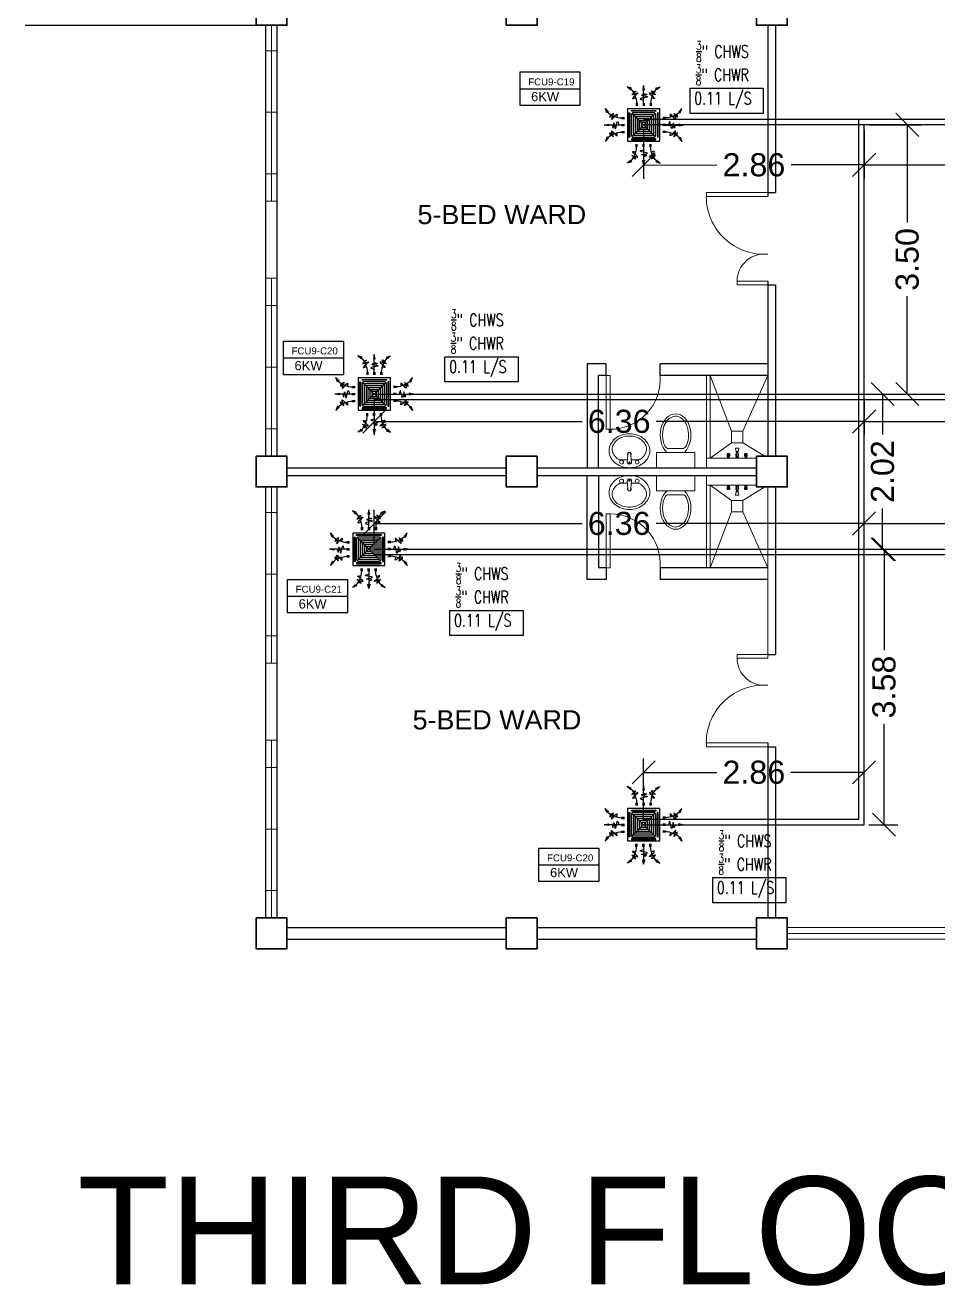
# Model space of a CAD drawing. Header units: millimetres. Extents: x 5 to 598, y 3 to 339.
# Drawn here: x 133.57 to 145.43, y 96.73 to 113.11 of the extents above; entities that cross this region are included whole.
import ezdxf

# ---------------------------------------------------------------- set-up
doc = ezdxf.new("R2010")
doc.units = ezdxf.units.MM
doc.header["$MEASUREMENT"] = 0
for name, color, linetype in [('AIR', 7, 'Continuous'), ('fcu line', 7, 'Continuous'), ('fcu return', 7, 'Continuous'), ('label', 7, 'Continuous'), ('Legends', 7, 'Continuous'), ('pipe label', 7, 'Continuous')]:
    doc.layers.add(name, color=color, linetype=linetype)
doc.styles.add('Arch-Dim', font='simplex.shx', dxfattribs={"width": 0.75})
doc.styles.get("Standard").update_dxf_attribs({"font": 'arial.ttf'})
doc.styles.add('SWISSLT175', font='swissl.ttf', dxfattribs={"height": 0.175})
doc.dimstyles.new('Copy of dimension', dxfattribs={"dimtxt": 0.3, "dimasz": 0.3, "dimexe": 0.18, "dimexo": 0.0625, "dimgap": 0.09, "dimtad": 0, "dimzin": 0, "dimdsep": 46, "dimtxsty": 'Standard', "dimblk": 'OBLIQUE', "dimcen": 0.09, "dimclrd": 256, "dimclre": 256, "dimclrt": 256, "dimadec": 0, "dimazin": 0, "dimtfac": 1, "dimtofl": 0, "dimtmove": 0, "dimatfit": 3, "dimldrblk": 'OBLIQUE', "dimfxl": 1, "dimtolj": 1, "dimtzin": 0, "dimarcsym": 0})

# ---------------------------------------------------------------- blocks, each defined once
blk = doc.blocks.new('FCU-13000P (CASSETTE SPLIT)')
at = {"layer": 'AIR', "ltscale": 3}
for p, q in [((0, 0.523), (0, 1)), ((-0.193, 0.558), (-0.193, 0.487)), ((-0.162, 0.558), (-0.162, 0.487)), ((-0.016, 0.558), (-0.016, 0.487)), ((0.016, 0.558), (0.016, 0.487)), ((0.162, 0.558), (0.162, 0.487)), ((0.193, 0.558), (0.193, 0.487)), ((-0.523, 0), (-1, 0)), ((-0.558, 0.193), (-0.487, 0.193)), ((-0.558, 0.162), (-0.487, 0.162)), ((-0.558, 0.016), (-0.487, 0.016)), ((0.558, 0.193), (0.487, 0.193)), ((0.558, 0.162), (0.487, 0.162)), ((0.558, 0.016), (0.487, 0.016)), ((0.523, 0), (1, 0)), ((-0.558, -0.016), (-0.487, -0.016)), ((-0.558, -0.162), (-0.487, -0.162)), ((-0.558, -0.193), (-0.487, -0.193)), ((0.558, -0.016), (0.487, -0.016)), ((0.558, -0.162), (0.487, -0.162)), ((0.558, -0.193), (0.487, -0.193)), ((-0.193, -0.558), (-0.193, -0.487)), ((-0.162, -0.558), (-0.162, -0.487)), ((-0.016, -0.558), (-0.016, -0.487)), ((0, -0.523), (0, -1)), ((0.016, -0.558), (0.016, -0.487)), ((0.162, -0.558), (0.162, -0.487)), ((0.193, -0.558), (0.193, -0.487))]:
    blk.add_line(p, q, dxfattribs=at)
at = {"layer": 'AIR'}
for p, q in [((0.295, -0.295), (-0.295, 0.295)), ((0.295, 0.295), (-0.295, -0.295))]:
    blk.add_line(p, q, dxfattribs=at)
at = {"layer": 'AIR', "ltscale": 3}
for points in [[(-0.335, 0.895), (-0.311, 0.932), (-0.416, 0.973)], [(-0.022, 0.89), (0.022, 0.89), (0, 1)], [(0.335, 0.895), (0.311, 0.932), (0.416, 0.973)], [(-0.895, 0.335), (-0.932, 0.311), (-0.973, 0.416)], [(0.895, 0.335), (0.932, 0.311), (0.973, 0.416)], [(-0.89, 0.022), (-0.89, -0.022), (-1, 0)], [(0.89, 0.022), (0.89, -0.022), (1, 0)], [(-0.895, -0.335), (-0.932, -0.311), (-0.973, -0.416)], [(0.895, -0.335), (0.932, -0.311), (0.973, -0.416)], [(-0.335, -0.895), (-0.311, -0.932), (-0.416, -0.973)], [(-0.022, -0.89), (0.022, -0.89), (0, -1)], [(0.335, -0.895), (0.311, -0.932), (0.416, -0.973)]]:
    blk.add_lwpolyline(points, close=True, dxfattribs=at)
at = {"layer": 'AIR'}
for points in [[(-0.323, 0.914, -0.171809), (-0.178, 0.558), (-0.178, 0.522)], [(0.323, 0.914, 0.171809), (0.178, 0.558), (0.178, 0.522)], [(-0.914, 0.323, 0.171809), (-0.558, 0.178), (-0.522, 0.178)], [(0.914, 0.323, -0.171809), (0.558, 0.178), (0.522, 0.178)], [(-0.914, -0.323, -0.171809), (-0.558, -0.178), (-0.522, -0.178)], [(0.914, -0.323, 0.171809), (0.558, -0.178), (0.522, -0.178)], [(-0.323, -0.914, 0.171809), (-0.178, -0.558), (-0.178, -0.522)], [(0.323, -0.914, -0.171809), (0.178, -0.558), (0.178, -0.522)]]:
    blk.add_lwpolyline(points, format="xyb", dxfattribs=at)
for points in [[(-0.41, -0.41), (0.41, -0.41), (0.41, 0.41), (-0.41, 0.41)], [(-0.31, 0.372), (0.31, 0.372), (0.31, 0.348), (-0.31, 0.348)], [(-0.373, 0.31), (-0.348, 0.31), (-0.348, -0.31), (-0.373, -0.31)], [(-0.26, -0.26), (0.26, -0.26), (0.26, 0.26), (-0.26, 0.26)], [(-0.21, -0.21), (0.21, -0.21), (0.21, 0.21), (-0.21, 0.21)], [(-0.16, -0.16), (0.16, -0.16), (0.16, 0.16), (-0.16, 0.16)], [(-0.11, -0.11), (0.11, -0.11), (0.11, 0.11), (-0.11, 0.11)], [(-0.06, -0.06), (0.06, -0.06), (0.06, 0.06), (-0.06, 0.06)], [(0.372, 0.31), (0.348, 0.31), (0.348, -0.31), (0.372, -0.31)], [(-0.31, -0.373), (0.31, -0.373), (0.31, -0.348), (-0.31, -0.348)]]:
    blk.add_lwpolyline(points, close=True, dxfattribs=at)
blk.add_lwpolyline([(-0.26, -0.31), (0.26, -0.31, 0.414214), (0.31, -0.26), (0.31, 0.26, 0.414214), (0.26, 0.31), (-0.26, 0.31, 0.414214), (-0.31, 0.26), (-0.31, -0.26, 0.414214)], format="xyb", close=True, dxfattribs=at)
at = {"layer": 'AIR', "ltscale": 3}
for points in [[(-0.268, 0.84), (-0.231, 0.852), (-0.134, 0.882), (-0.422, 0.704), (0.005, 0.903), (-0.358, 0.645), (-0.239, 0.678), (-0.199, 0.69)], [(0.268, 0.84), (0.231, 0.852), (0.134, 0.882), (0.422, 0.704), (-0.005, 0.903), (0.358, 0.645), (0.239, 0.678), (0.199, 0.69)], [(-0.84, 0.268), (-0.852, 0.231), (-0.882, 0.134), (-0.704, 0.422), (-0.903, -0.005), (-0.645, 0.358), (-0.678, 0.239), (-0.69, 0.199)], [(0.84, 0.268), (0.852, 0.231), (0.882, 0.134), (0.704, 0.422), (0.903, -0.005), (0.645, 0.358), (0.678, 0.239), (0.69, 0.199)], [(-0.84, -0.268), (-0.852, -0.231), (-0.882, -0.134), (-0.704, -0.422), (-0.903, 0.005), (-0.645, -0.358), (-0.678, -0.239), (-0.69, -0.199)], [(0.84, -0.268), (0.852, -0.231), (0.882, -0.134), (0.704, -0.422), (0.903, 0.005), (0.645, -0.358), (0.678, -0.239), (0.69, -0.199)], [(-0.268, -0.84), (-0.231, -0.852), (-0.134, -0.882), (-0.422, -0.704), (0.005, -0.903), (-0.358, -0.645), (-0.239, -0.678), (-0.199, -0.69)], [(0.268, -0.84), (0.231, -0.852), (0.134, -0.882), (0.422, -0.704), (-0.005, -0.903), (0.358, -0.645), (0.239, -0.678), (0.199, -0.69)]]:
    blk.add_open_spline(points, degree=3, knots=[0.0032834, 0.0032834, 0.0032834, 0.0032834, 0.0712567, 0.1924075, 0.3347111, 0.5062145, 0.5813292, 0.5813292, 0.5813292, 0.5813292], dxfattribs=at)
for points in [[(0, 0.8), (0.077, 0.776), (-0.058, 0.755), (0.098, 0.718), (-0.087, 0.663), (0, 0.631)], [(-0.8, 0), (-0.776, -0.077), (-0.755, 0.058), (-0.718, -0.098), (-0.663, 0.087), (-0.631, 0)], [(0.8, 0), (0.776, -0.077), (0.755, 0.058), (0.718, -0.098), (0.663, 0.087), (0.631, 0)], [(0, -0.8), (0.077, -0.776), (-0.058, -0.755), (0.098, -0.718), (-0.087, -0.663), (0, -0.631)]]:
    blk.add_spline(points, degree=3, dxfattribs=at)
for points in [[(-0.416, 0.973), (-0.335, 0.895), (-0.311, 0.932)], [(0, 1), (-0.022, 0.89), (0.022, 0.89)], [(0.416, 0.973), (0.335, 0.895), (0.311, 0.932)], [(-0.973, 0.416), (-0.895, 0.335), (-0.932, 0.311)], [(0.973, 0.416), (0.895, 0.335), (0.932, 0.311)], [(-1, 0), (-0.89, 0.022), (-0.89, -0.022)], [(1, 0), (0.89, 0.022), (0.89, -0.022)], [(-0.973, -0.416), (-0.895, -0.335), (-0.932, -0.311)], [(0.973, -0.416), (0.895, -0.335), (0.932, -0.311)], [(-0.416, -0.973), (-0.335, -0.895), (-0.311, -0.932)], [(0, -1), (-0.022, -0.89), (0.022, -0.89)], [(0.416, -0.973), (0.335, -0.895), (0.311, -0.932)]]:
    blk.add_solid(points, dxfattribs=at)
blk = doc.blocks.new('_Oblique')
at = {"color": 0, "linetype": 'ByBlock', "lineweight": -2}
blk.add_line((-0.5, -0.5), (0.5, 0.5), dxfattribs=at)
blk = doc.blocks.new('*D64')
at = {"layer": 'Defpoints', "color": 0, "transparency": 16777216}
for p in [(144.475, 111.814), (153.165, 111.814), (144.475, 111.294)]:
    blk.add_point(p, dxfattribs=at)
at = {"layer": 'Legends', "lineweight": -2, "transparency": 16777216}
for p, q in [((144.475, 111.751), (144.475, 111.114)), ((153.165, 111.751), (153.165, 111.114)), ((144.475, 111.294), (148.34, 111.294)), ((153.165, 111.294), (149.3, 111.294))]:
    blk.add_line(p, q, dxfattribs=at)
at = {"layer": 'Legends', "lineweight": -2, "transparency": 16777216, "xscale": 0.3, "yscale": 0.3, "zscale": 0.3, "rotation": 180}
blk.add_blockref('_Oblique', (144.475, 111.294), dxfattribs=at)
at = {"layer": 'Legends', "lineweight": -2, "transparency": 16777216, "xscale": 0.3, "yscale": 0.3, "zscale": 0.3}
blk.add_blockref('_Oblique', (153.165, 111.294), dxfattribs=at)
at = {"layer": 'Legends', "transparency": 16777216, "insert": (148.82, 111.294), "char_height": 0.3, "attachment_point": 5}
blk.add_mtext('\\A1;8.69', dxfattribs=at)
blk = doc.blocks.new('*D65')
at = {"layer": 'Defpoints', "color": 0, "transparency": 16777216}
for p in [(141.61, 111.812), (144.475, 111.814), (141.61, 111.292)]:
    blk.add_point(p, dxfattribs=at)
at = {"layer": 'Legends', "lineweight": -2, "transparency": 16777216}
for p, q in [((141.61, 111.749), (141.61, 111.112)), ((144.475, 111.751), (144.475, 111.114)), ((141.61, 111.292), (142.561, 111.293)), ((144.475, 111.294), (143.525, 111.293))]:
    blk.add_line(p, q, dxfattribs=at)
at = {"layer": 'Legends', "lineweight": -2, "transparency": 16777216, "xscale": 0.3, "yscale": 0.3, "zscale": 0.3}
for p, rotation in [((141.61, 111.292), 180.0305715812888), ((144.475, 111.294), 0.03057158128881632)]:
    blk.add_blockref('_Oblique', p, dxfattribs=dict(at, rotation=rotation))
at = {"layer": 'Legends', "transparency": 16777216, "insert": (143.043, 111.293), "char_height": 0.3, "attachment_point": 5, "rotation": 0.0306}
blk.add_mtext('\\A1;2.86', dxfattribs=at)
blk = doc.blocks.new('*D66')
at = {"layer": 'Defpoints', "color": 0, "transparency": 16777216}
for p in [(144.475, 111.814), (144.475, 108.317), (145.035, 108.317)]:
    blk.add_point(p, dxfattribs=at)
at = {"layer": 'Legends', "lineweight": -2, "transparency": 16777216}
for p, q in [((144.537, 111.814), (145.216, 111.814)), ((145.036, 111.814), (145.035, 110.544)), ((145.035, 108.317), (145.035, 109.586)), ((144.537, 108.317), (145.215, 108.317))]:
    blk.add_line(p, q, dxfattribs=at)
at = {"layer": 'Legends', "lineweight": -2, "transparency": 16777216, "xscale": 0.3, "yscale": 0.3, "zscale": 0.3}
for p, rotation in [((145.036, 111.814), 89.99800593419177), ((145.035, 108.317), 269.9980059341918)]:
    blk.add_blockref('_Oblique', p, dxfattribs=dict(at, rotation=rotation))
at = {"layer": 'Legends', "transparency": 16777216, "insert": (145.035, 110.065), "char_height": 0.3, "attachment_point": 5, "rotation": 89.998}
blk.add_mtext('\\A1;3.50', dxfattribs=at)
blk = doc.blocks.new('*D67')
at = {"layer": 'Defpoints', "color": 0, "transparency": 16777216}
for p in [(144.475, 108.317), (152.294, 108.317), (144.475, 107.96)]:
    blk.add_point(p, dxfattribs=at)
at = {"layer": 'Legends', "lineweight": -2, "transparency": 16777216}
for p, q in [((144.475, 108.255), (144.475, 107.78)), ((152.294, 108.255), (152.294, 107.78)), ((144.475, 107.96), (147.908, 107.96)), ((152.294, 107.96), (148.861, 107.96))]:
    blk.add_line(p, q, dxfattribs=at)
at = {"layer": 'Legends', "lineweight": -2, "transparency": 16777216, "xscale": 0.3, "yscale": 0.3, "zscale": 0.3, "rotation": 180}
blk.add_blockref('_Oblique', (144.475, 107.96), dxfattribs=at)
at = {"layer": 'Legends', "lineweight": -2, "transparency": 16777216, "xscale": 0.3, "yscale": 0.3, "zscale": 0.3}
blk.add_blockref('_Oblique', (152.294, 107.96), dxfattribs=at)
at = {"layer": 'Legends', "transparency": 16777216, "insert": (148.384, 107.96), "char_height": 0.3, "attachment_point": 5}
blk.add_mtext('\\A1;7.82', dxfattribs=at)
blk = doc.blocks.new('*D68')
at = {"layer": 'Defpoints', "color": 0, "transparency": 16777216}
for p in [(138.11, 108.317), (144.475, 108.317), (138.11, 107.96)]:
    blk.add_point(p, dxfattribs=at)
at = {"layer": 'Legends', "lineweight": -2, "transparency": 16777216}
for p, q in [((138.11, 108.255), (138.11, 107.78)), ((144.475, 108.255), (144.475, 107.78)), ((138.11, 107.96), (140.812, 107.96)), ((144.475, 107.96), (141.773, 107.96))]:
    blk.add_line(p, q, dxfattribs=at)
at = {"layer": 'Legends', "lineweight": -2, "transparency": 16777216, "xscale": 0.3, "yscale": 0.3, "zscale": 0.3, "rotation": 180}
blk.add_blockref('_Oblique', (138.11, 107.96), dxfattribs=at)
at = {"layer": 'Legends', "lineweight": -2, "transparency": 16777216, "xscale": 0.3, "yscale": 0.3, "zscale": 0.3}
blk.add_blockref('_Oblique', (144.475, 107.96), dxfattribs=at)
at = {"layer": 'Legends', "transparency": 16777216, "insert": (141.292, 107.96), "char_height": 0.3, "attachment_point": 5}
blk.add_mtext('\\A1;6.36', dxfattribs=at)
blk = doc.blocks.new('*D69')
at = {"layer": 'Defpoints', "color": 0, "transparency": 16777216}
for p in [(144.475, 108.317), (144.474, 106.3), (144.715, 106.3)]:
    blk.add_point(p, dxfattribs=at)
at = {"layer": 'Legends', "lineweight": -2, "transparency": 16777216}
for p, q in [((144.537, 108.317), (144.895, 108.317)), ((144.715, 108.317), (144.715, 107.789)), ((144.715, 106.3), (144.715, 106.828)), ((144.537, 106.3), (144.895, 106.3))]:
    blk.add_line(p, q, dxfattribs=at)
at = {"layer": 'Legends', "lineweight": -2, "transparency": 16777216, "xscale": 0.3, "yscale": 0.3, "zscale": 0.3}
for p, rotation in [((144.715, 108.317), 89.99800593419192), ((144.715, 106.3), 269.998005934192)]:
    blk.add_blockref('_Oblique', p, dxfattribs=dict(at, rotation=rotation))
at = {"layer": 'Legends', "transparency": 16777216, "insert": (144.715, 107.309), "char_height": 0.3, "attachment_point": 5, "rotation": 89.998}
blk.add_mtext('\\A1;2.02', dxfattribs=at)
blk = doc.blocks.new('*D70')
at = {"layer": 'Defpoints', "color": 0, "transparency": 16777216}
for p in [(152.315, 106.634), (144.474, 106.3), (152.315, 106.3)]:
    blk.add_point(p, dxfattribs=at)
at = {"layer": 'Legends', "lineweight": -2, "transparency": 16777216}
for p, q in [((144.474, 106.362), (144.474, 106.814)), ((152.315, 106.362), (152.315, 106.814)), ((144.474, 106.634), (147.917, 106.634)), ((152.315, 106.634), (148.872, 106.634))]:
    blk.add_line(p, q, dxfattribs=at)
at = {"layer": 'Legends', "lineweight": -2, "transparency": 16777216, "xscale": 0.3, "yscale": 0.3, "zscale": 0.3, "rotation": 180}
blk.add_blockref('_Oblique', (144.474, 106.634), dxfattribs=at)
at = {"layer": 'Legends', "lineweight": -2, "transparency": 16777216, "xscale": 0.3, "yscale": 0.3, "zscale": 0.3}
blk.add_blockref('_Oblique', (152.315, 106.634), dxfattribs=at)
at = {"layer": 'Legends', "transparency": 16777216, "insert": (148.395, 106.634), "char_height": 0.3, "attachment_point": 5}
blk.add_mtext('\\A1;7.84', dxfattribs=at)
blk = doc.blocks.new('*D71')
at = {"layer": 'Defpoints', "color": 0, "transparency": 16777216}
for p in [(138.11, 106.634), (138.11, 106.3), (144.474, 106.3)]:
    blk.add_point(p, dxfattribs=at)
at = {"layer": 'Legends', "lineweight": -2, "transparency": 16777216}
for p, q in [((138.11, 106.362), (138.11, 106.814)), ((144.474, 106.362), (144.474, 106.814)), ((138.11, 106.634), (140.812, 106.634)), ((144.474, 106.634), (141.773, 106.634))]:
    blk.add_line(p, q, dxfattribs=at)
at = {"layer": 'Legends', "lineweight": -2, "transparency": 16777216, "xscale": 0.3, "yscale": 0.3, "zscale": 0.3, "rotation": 180}
blk.add_blockref('_Oblique', (138.11, 106.634), dxfattribs=at)
at = {"layer": 'Legends', "lineweight": -2, "transparency": 16777216, "xscale": 0.3, "yscale": 0.3, "zscale": 0.3}
blk.add_blockref('_Oblique', (144.474, 106.634), dxfattribs=at)
at = {"layer": 'Legends', "transparency": 16777216, "insert": (141.292, 106.634), "char_height": 0.3, "attachment_point": 5}
blk.add_mtext('\\A1;6.36', dxfattribs=at)
blk = doc.blocks.new('*D72')
at = {"layer": 'Defpoints', "color": 0, "transparency": 16777216}
for p in [(144.474, 106.3), (144.474, 102.721), (144.734, 102.721)]:
    blk.add_point(p, dxfattribs=at)
at = {"layer": 'Legends', "lineweight": -2, "transparency": 16777216}
for p, q in [((144.537, 106.3), (144.914, 106.3)), ((144.734, 106.3), (144.734, 104.99)), ((144.734, 102.721), (144.734, 104.031)), ((144.537, 102.721), (144.914, 102.721))]:
    blk.add_line(p, q, dxfattribs=at)
at = {"layer": 'Legends', "lineweight": -2, "transparency": 16777216, "xscale": 0.3, "yscale": 0.3, "zscale": 0.3}
for p, rotation in [((144.734, 106.3), 89.99800593442478), ((144.734, 102.721), 269.9980059344247)]:
    blk.add_blockref('_Oblique', p, dxfattribs=dict(at, rotation=rotation))
at = {"layer": 'Legends', "transparency": 16777216, "insert": (144.734, 104.51), "char_height": 0.3, "attachment_point": 5, "rotation": 89.998}
blk.add_mtext('\\A1;3.58', dxfattribs=at)
blk = doc.blocks.new('*D73')
at = {"layer": 'Defpoints', "color": 0, "transparency": 16777216}
for p in [(141.61, 103.401), (141.61, 102.721), (144.474, 102.721)]:
    blk.add_point(p, dxfattribs=at)
at = {"layer": 'Legends', "lineweight": -2, "transparency": 16777216}
for p, q in [((141.61, 102.784), (141.61, 103.581)), ((144.474, 102.784), (144.474, 103.581)), ((141.61, 103.401), (142.56, 103.401)), ((144.474, 103.401), (143.524, 103.401))]:
    blk.add_line(p, q, dxfattribs=at)
at = {"layer": 'Legends', "lineweight": -2, "transparency": 16777216, "xscale": 0.3, "yscale": 0.3, "zscale": 0.3}
for p, rotation in [((141.61, 103.401), 179.99800593393), ((144.474, 103.401), 359.99800593393)]:
    blk.add_blockref('_Oblique', p, dxfattribs=dict(at, rotation=rotation))
at = {"layer": 'Legends', "transparency": 16777216, "insert": (143.042, 103.401), "char_height": 0.3, "attachment_point": 5, "rotation": 359.998}
blk.add_mtext('\\A1;2.86', dxfattribs=at)

msp = doc.modelspace()

# ---------------------------------------------------------------- linework, layer by layer
at = {"color": 8, "lineweight": 25}
msp.add_line((133.575, 113.109), (136.575, 113.109), dxfattribs=at)
at = {"color": 8, "linetype": 'ByBlock', "lineweight": 25}
for p, q in [((136.7, 107.509), (136.7, 113.109)), ((136.85, 107.509), (136.85, 113.109)), ((143.225, 113.109), (143.225, 110.884)), ((143.325, 113.109), (143.325, 110.934)), ((143.225, 110.934), (143.325, 110.934)), ((143.225, 109.784), (143.225, 107.509)), ((143.225, 109.734), (143.325, 109.734)), ((143.325, 109.734), (143.325, 107.509)), ((140.875, 108.709), (140.875, 107.359)), ((141.825, 108.559), (141.825, 108.709)), ((136.975, 107.359), (139.825, 107.359)), ((140.225, 107.359), (143.075, 107.359)), ((136.975, 107.259), (139.825, 107.259)), ((140.225, 107.259), (143.075, 107.259)), ((140.875, 105.909), (140.875, 107.259)), ((136.7, 101.509), (136.7, 107.109)), ((136.85, 101.509), (136.85, 107.109)), ((143.325, 107.109), (143.325, 104.934)), ((143.225, 104.934), (143.325, 104.934)), ((143.225, 103.784), (143.225, 101.509)), ((143.225, 103.734), (143.325, 103.734)), ((143.325, 103.734), (143.325, 101.509)), ((136.975, 101.384), (139.825, 101.384)), ((140.225, 101.384), (143.075, 101.384)), ((136.975, 101.234), (139.825, 101.234)), ((140.225, 101.234), (143.075, 101.234))]:
    msp.add_line(p, q, dxfattribs=at)
at = {"color": 8, "linetype": 'ByBlock', "lineweight": 9}
for p, q in [((136.775, 113.109), (136.775, 110.821)), ((136.7, 111.977), (136.7, 112.777)), ((136.7, 112.777), (136.85, 112.777)), ((136.85, 112.777), (136.85, 111.177)), ((136.7, 111.977), (136.85, 111.977)), ((136.85, 111.177), (136.7, 111.177)), ((136.7, 110.821), (136.85, 110.821)), ((136.7, 109.821), (136.85, 109.821)), ((136.775, 109.821), (136.775, 107.509)), ((136.7, 108.665), (136.7, 109.465)), ((136.7, 109.465), (136.85, 109.465)), ((136.85, 109.465), (136.85, 107.865)), ((136.7, 108.665), (136.85, 108.665)), ((136.85, 107.865), (136.7, 107.865)), ((143.075, 107.484), (142.425, 107.484)), ((143.075, 107.134), (142.425, 107.134)), ((136.775, 107.109), (136.775, 104.821)), ((136.7, 105.977), (136.7, 106.777)), ((136.7, 106.777), (136.85, 106.777)), ((136.85, 106.777), (136.85, 105.177)), ((136.7, 105.977), (136.85, 105.977)), ((136.85, 105.177), (136.7, 105.177)), ((136.7, 104.821), (136.85, 104.821)), ((136.7, 103.821), (136.85, 103.821)), ((136.775, 103.821), (136.775, 101.509)), ((136.7, 102.665), (136.7, 103.465)), ((136.7, 103.465), (136.85, 103.465)), ((136.85, 103.465), (136.85, 101.865)), ((136.7, 102.665), (136.85, 102.665)), ((136.85, 101.865), (136.7, 101.865)), ((146.175, 101.384), (143.475, 101.384)), ((143.475, 101.309), (146.175, 101.309)), ((143.475, 101.234), (146.175, 101.234))]:
    msp.add_line(p, q, dxfattribs=at)
at = {"color": 8, "linetype": 'ByBlock', "lineweight": 25, "ltscale": 0.3}
for p, q in [((141.125, 108.709), (140.875, 108.709)), ((141.125, 108.559), (141.125, 108.709)), ((143.225, 108.709), (141.825, 108.709)), ((141.125, 108.559), (141.025, 108.559)), ((141.025, 107.359), (141.025, 108.559)), ((143.225, 108.559), (141.825, 108.559)), ((141.025, 107.259), (141.025, 106.059)), ((141.125, 106.059), (141.025, 106.059)), ((141.125, 106.059), (141.125, 105.909)), ((143.225, 106.059), (141.825, 106.059)), ((141.825, 106.059), (141.825, 105.909)), ((141.125, 105.909), (140.875, 105.909)), ((143.225, 105.909), (141.825, 105.909))]:
    msp.add_line(p, q, dxfattribs=at)
at = {"color": 8, "linetype": 'ByBlock', "lineweight": 9, "ltscale": 0.3}
for p, q in [((142.75, 107.834), (142.475, 108.559)), ((142.9, 107.834), (143.225, 108.559)), ((142.75, 107.684), (142.475, 107.484)), ((142.9, 107.684), (143.184, 107.509)), ((142.75, 106.934), (142.475, 107.134)), ((142.9, 106.934), (143.184, 107.109)), ((142.75, 106.784), (142.475, 106.059)), ((142.9, 106.784), (143.225, 106.059))]:
    msp.add_line(p, q, dxfattribs=at)
at = {"color": 8, "lineweight": 9}
for p, q in [((142.115, 107.609), (141.934, 107.609)), ((142.812, 107.569), (142.804, 107.611)), ((142.805, 107.615), (142.844, 107.615)), ((142.837, 107.569), (142.846, 107.611)), ((141.41, 107.556), (141.397, 107.435)), ((141.439, 107.556), (141.453, 107.435)), ((141.775, 107.559), (141.775, 107.359)), ((142.275, 107.559), (141.775, 107.559)), ((142.275, 107.359), (142.275, 107.559)), ((142.698, 107.541), (142.694, 107.539)), ((142.694, 107.539), (142.694, 107.517)), ((142.728, 107.539), (142.694, 107.539)), ((142.694, 107.517), (142.697, 107.513)), ((142.694, 107.484), (142.697, 107.491)), ((142.694, 107.484), (142.694, 107.484)), ((142.728, 107.484), (142.694, 107.484)), ((142.728, 107.484), (142.694, 107.484)), ((142.697, 107.511), (142.697, 107.505)), ((142.725, 107.505), (142.697, 107.505)), ((142.697, 107.505), (142.698, 107.503)), ((142.725, 107.491), (142.697, 107.491)), ((142.698, 107.542), (142.698, 107.541)), ((142.724, 107.542), (142.698, 107.542)), ((142.724, 107.541), (142.698, 107.541)), ((142.698, 107.53), (142.698, 107.518)), ((142.698, 107.517), (142.705, 107.517)), ((142.724, 107.503), (142.698, 107.503)), ((142.7, 107.491), (142.7, 107.503)), ((142.705, 107.53), (142.705, 107.518)), ((142.717, 107.53), (142.717, 107.518)), ((142.724, 107.517), (142.717, 107.517)), ((142.722, 107.491), (142.722, 107.503)), ((142.724, 107.542), (142.724, 107.541)), ((142.724, 107.541), (142.728, 107.539)), ((142.724, 107.53), (142.724, 107.518)), ((142.725, 107.505), (142.724, 107.503)), ((142.725, 107.511), (142.725, 107.505)), ((142.728, 107.484), (142.725, 107.491)), ((142.728, 107.517), (142.726, 107.513)), ((142.728, 107.539), (142.728, 107.517)), ((142.728, 107.484), (142.728, 107.484)), ((142.796, 107.484), (142.807, 107.489)), ((142.854, 107.484), (142.796, 107.484)), ((142.807, 107.499), (142.842, 107.499)), ((142.807, 107.489), (142.807, 107.499)), ((142.807, 107.489), (142.842, 107.489)), ((142.842, 107.489), (142.807, 107.489)), ((142.812, 107.541), (142.808, 107.539)), ((142.817, 107.539), (142.808, 107.539)), ((142.808, 107.539), (142.808, 107.517)), ((142.808, 107.517), (142.81, 107.513)), ((142.811, 107.517), (142.817, 107.517)), ((142.811, 107.511), (142.811, 107.505)), ((142.817, 107.505), (142.811, 107.505)), ((142.811, 107.505), (142.811, 107.503)), ((142.817, 107.503), (142.811, 107.503)), ((142.837, 107.569), (142.812, 107.569)), ((142.812, 107.569), (142.812, 107.561)), ((142.837, 107.569), (142.812, 107.569)), ((142.812, 107.561), (142.837, 107.561)), ((142.817, 107.542), (142.812, 107.542)), ((142.812, 107.542), (142.812, 107.541)), ((142.817, 107.541), (142.812, 107.541)), ((142.812, 107.53), (142.812, 107.518)), ((142.813, 107.499), (142.813, 107.503)), ((142.817, 107.499), (142.817, 107.561)), ((142.832, 107.499), (142.817, 107.499)), ((142.832, 107.561), (142.832, 107.499)), ((142.838, 107.542), (142.832, 107.542)), ((142.838, 107.541), (142.832, 107.541)), ((142.841, 107.539), (142.832, 107.539)), ((142.838, 107.517), (142.832, 107.517)), ((142.839, 107.505), (142.832, 107.505)), ((142.838, 107.503), (142.832, 107.503)), ((142.836, 107.499), (142.836, 107.503)), ((142.837, 107.561), (142.837, 107.569)), ((142.838, 107.542), (142.838, 107.541)), ((142.838, 107.541), (142.841, 107.539)), ((142.838, 107.53), (142.838, 107.518)), ((142.839, 107.505), (142.838, 107.503)), ((142.841, 107.517), (142.839, 107.513)), ((142.839, 107.511), (142.839, 107.505)), ((142.841, 107.539), (142.841, 107.517)), ((142.842, 107.499), (142.842, 107.489)), ((142.842, 107.489), (142.854, 107.484)), ((142.921, 107.484), (142.925, 107.491)), ((142.955, 107.484), (142.921, 107.484)), ((142.955, 107.484), (142.921, 107.484)), ((142.921, 107.484), (142.921, 107.484)), ((142.925, 107.541), (142.922, 107.539)), ((142.955, 107.539), (142.922, 107.539)), ((142.922, 107.539), (142.922, 107.517)), ((142.922, 107.517), (142.924, 107.513)), ((142.924, 107.511), (142.924, 107.505)), ((142.924, 107.505), (142.925, 107.503)), ((142.952, 107.505), (142.924, 107.505)), ((142.951, 107.542), (142.925, 107.542)), ((142.925, 107.542), (142.925, 107.541)), ((142.951, 107.541), (142.925, 107.541)), ((142.925, 107.53), (142.925, 107.518)), ((142.925, 107.517), (142.932, 107.517)), ((142.952, 107.503), (142.925, 107.503)), ((142.952, 107.491), (142.925, 107.491)), ((142.927, 107.491), (142.927, 107.503)), ((142.932, 107.53), (142.932, 107.518)), ((142.944, 107.53), (142.944, 107.518)), ((142.952, 107.517), (142.944, 107.517)), ((142.95, 107.491), (142.95, 107.503)), ((142.951, 107.542), (142.951, 107.541)), ((142.951, 107.541), (142.955, 107.539)), ((142.951, 107.53), (142.951, 107.518)), ((142.952, 107.511), (142.952, 107.505)), ((142.952, 107.505), (142.952, 107.503)), ((142.955, 107.484), (142.952, 107.491)), ((142.955, 107.517), (142.953, 107.513)), ((142.955, 107.539), (142.955, 107.517)), ((142.955, 107.484), (142.955, 107.484)), ((141.775, 107.359), (142.275, 107.359)), ((141.41, 107.061), (141.397, 107.182)), ((141.439, 107.061), (141.453, 107.182)), ((141.775, 107.059), (141.775, 107.259)), ((141.775, 107.259), (142.275, 107.259)), ((142.275, 107.259), (142.275, 107.059)), ((142.694, 107.133), (142.694, 107.134)), ((142.728, 107.134), (142.694, 107.134)), ((142.694, 107.133), (142.697, 107.126)), ((142.728, 107.133), (142.694, 107.133)), ((142.725, 107.126), (142.697, 107.126)), ((142.697, 107.112), (142.698, 107.114)), ((142.724, 107.114), (142.698, 107.114)), ((142.7, 107.126), (142.7, 107.114)), ((142.722, 107.126), (142.722, 107.114)), ((142.725, 107.112), (142.724, 107.114)), ((142.728, 107.133), (142.725, 107.126)), ((142.728, 107.133), (142.728, 107.134)), ((142.796, 107.134), (142.807, 107.128)), ((142.854, 107.134), (142.796, 107.134)), ((142.807, 107.128), (142.842, 107.128)), ((142.842, 107.128), (142.807, 107.128)), ((142.807, 107.128), (142.807, 107.118)), ((142.807, 107.118), (142.842, 107.118)), ((142.817, 107.114), (142.811, 107.114)), ((142.811, 107.112), (142.811, 107.114)), ((142.813, 107.118), (142.813, 107.114)), ((142.817, 107.118), (142.817, 107.056)), ((142.832, 107.118), (142.817, 107.118)), ((142.832, 107.056), (142.832, 107.118)), ((142.838, 107.114), (142.832, 107.114)), ((142.836, 107.118), (142.836, 107.114)), ((142.839, 107.112), (142.838, 107.114)), ((142.842, 107.128), (142.854, 107.134)), ((142.842, 107.118), (142.842, 107.128)), ((142.955, 107.134), (142.921, 107.134)), ((142.921, 107.133), (142.921, 107.134)), ((142.955, 107.133), (142.921, 107.133)), ((142.921, 107.133), (142.925, 107.126)), ((142.924, 107.112), (142.925, 107.114)), ((142.952, 107.126), (142.925, 107.126)), ((142.952, 107.114), (142.925, 107.114)), ((142.927, 107.126), (142.927, 107.114)), ((142.95, 107.126), (142.95, 107.114)), ((142.955, 107.133), (142.952, 107.126)), ((142.952, 107.112), (142.952, 107.114)), ((142.955, 107.133), (142.955, 107.134)), ((142.275, 107.059), (141.775, 107.059)), ((142.115, 107.009), (141.934, 107.009)), ((142.694, 107.1), (142.697, 107.104)), ((142.694, 107.078), (142.694, 107.1)), ((142.698, 107.076), (142.694, 107.078)), ((142.728, 107.078), (142.694, 107.078)), ((142.697, 107.106), (142.697, 107.112)), ((142.725, 107.112), (142.697, 107.112)), ((142.698, 107.1), (142.705, 107.1)), ((142.698, 107.087), (142.698, 107.099)), ((142.698, 107.075), (142.698, 107.076)), ((142.724, 107.076), (142.698, 107.076)), ((142.724, 107.075), (142.698, 107.075)), ((142.705, 107.087), (142.705, 107.099)), ((142.724, 107.1), (142.717, 107.1)), ((142.717, 107.087), (142.717, 107.099)), ((142.724, 107.087), (142.724, 107.099)), ((142.724, 107.076), (142.728, 107.078)), ((142.724, 107.075), (142.724, 107.076)), ((142.725, 107.106), (142.725, 107.112)), ((142.728, 107.1), (142.726, 107.104)), ((142.728, 107.078), (142.728, 107.1)), ((142.812, 107.048), (142.804, 107.006)), ((142.805, 107.002), (142.844, 107.002)), ((142.808, 107.1), (142.81, 107.104)), ((142.808, 107.078), (142.808, 107.1)), ((142.817, 107.078), (142.808, 107.078)), ((142.812, 107.076), (142.808, 107.078)), ((142.817, 107.112), (142.811, 107.112)), ((142.811, 107.106), (142.811, 107.112)), ((142.811, 107.1), (142.817, 107.1)), ((142.812, 107.087), (142.812, 107.099)), ((142.817, 107.076), (142.812, 107.076)), ((142.812, 107.075), (142.812, 107.076)), ((142.817, 107.075), (142.812, 107.075)), ((142.812, 107.048), (142.812, 107.056)), ((142.812, 107.056), (142.837, 107.056)), ((142.837, 107.048), (142.812, 107.048)), ((142.837, 107.048), (142.812, 107.048)), ((142.839, 107.112), (142.832, 107.112)), ((142.838, 107.1), (142.832, 107.1)), ((142.841, 107.078), (142.832, 107.078)), ((142.838, 107.076), (142.832, 107.076)), ((142.838, 107.075), (142.832, 107.075)), ((142.837, 107.056), (142.837, 107.048)), ((142.837, 107.048), (142.846, 107.006)), ((142.838, 107.087), (142.838, 107.099)), ((142.838, 107.076), (142.841, 107.078)), ((142.838, 107.075), (142.838, 107.076)), ((142.839, 107.106), (142.839, 107.112)), ((142.841, 107.1), (142.839, 107.104)), ((142.841, 107.078), (142.841, 107.1)), ((142.922, 107.1), (142.924, 107.104)), ((142.922, 107.078), (142.922, 107.1)), ((142.955, 107.078), (142.922, 107.078)), ((142.925, 107.076), (142.922, 107.078)), ((142.952, 107.112), (142.924, 107.112)), ((142.924, 107.106), (142.924, 107.112)), ((142.925, 107.1), (142.932, 107.1)), ((142.925, 107.087), (142.925, 107.099)), ((142.951, 107.076), (142.925, 107.076)), ((142.925, 107.075), (142.925, 107.076)), ((142.951, 107.075), (142.925, 107.075)), ((142.932, 107.087), (142.932, 107.099)), ((142.952, 107.1), (142.944, 107.1)), ((142.944, 107.087), (142.944, 107.099)), ((142.951, 107.087), (142.951, 107.099)), ((142.951, 107.076), (142.955, 107.078)), ((142.951, 107.075), (142.951, 107.076)), ((142.952, 107.106), (142.952, 107.112)), ((142.955, 107.1), (142.953, 107.104)), ((142.955, 107.078), (142.955, 107.1))]:
    msp.add_line(p, q, dxfattribs=at)
at = {"color": 8, "linetype": 'ByBlock', "lineweight": 13}
msp.add_line((143.225, 107.109), (143.225, 104.884), dxfattribs=at)
at = {"color": 8, "linetype": 'ByBlock', "lineweight": 35}
for points in [[(136.575, 113.509), (136.975, 113.509), (136.975, 113.109), (136.575, 113.109)], [(139.825, 113.509), (140.225, 113.509), (140.225, 113.109), (139.825, 113.109)], [(143.075, 113.509), (143.475, 113.509), (143.475, 113.109), (143.075, 113.109)], [(136.575, 107.509), (136.975, 107.509), (136.975, 107.109), (136.575, 107.109)], [(139.825, 107.509), (140.225, 107.509), (140.225, 107.109), (139.825, 107.109)], [(143.075, 107.509), (143.475, 107.509), (143.475, 107.109), (143.075, 107.109)], [(136.575, 101.509), (136.975, 101.509), (136.975, 101.109), (136.575, 101.109)], [(139.825, 101.509), (140.225, 101.509), (140.225, 101.109), (139.825, 101.109)], [(143.075, 101.509), (143.475, 101.509), (143.475, 101.109), (143.075, 101.109)]]:
    msp.add_lwpolyline(points, close=True, dxfattribs=at)
at = {"color": 8, "lineweight": 9}
for points in [[(136.7, 113.109), (136.85, 113.109), (136.85, 110.821), (136.7, 110.821)], [(136.7, 109.821), (136.85, 109.821), (136.85, 107.509), (136.7, 107.509)], [(136.7, 107.109), (136.85, 107.109), (136.85, 104.821), (136.7, 104.821)], [(136.7, 103.821), (136.85, 103.821), (136.85, 101.509), (136.7, 101.509)]]:
    msp.add_lwpolyline(points, close=True, dxfattribs=at)
at = {"color": 8, "lineweight": 13, "ltscale": 0.03}
for points in [[(143.225, 110.884), (143.225, 110.934), (142.425, 110.934), (142.425, 110.884)], [(143.225, 109.734), (143.225, 109.784), (142.825, 109.784), (142.825, 109.734)], [(141.125, 108.559), (141.175, 108.559), (141.175, 107.859), (141.125, 107.859)], [(141.125, 106.059), (141.175, 106.059), (141.175, 106.759), (141.125, 106.759)], [(143.225, 104.934), (143.225, 104.884), (142.825, 104.884), (142.825, 104.934)], [(143.225, 103.784), (143.225, 103.734), (142.425, 103.734), (142.425, 103.784)]]:
    msp.add_lwpolyline(points, close=True, dxfattribs=at)
at = {"color": 8, "linetype": 'ByBlock', "lineweight": 9, "ltscale": 0.3}
for points in [[(142.475, 107.484), (142.475, 108.559), (142.425, 108.559), (142.425, 107.359), (142.425, 107.359)], [(142.475, 107.134), (142.475, 106.059), (142.425, 106.059), (142.425, 107.259), (142.425, 107.259)]]:
    msp.add_lwpolyline(points, dxfattribs=at)
at = {"color": 8, "lineweight": 9}
for points in [[(141.69, 107.58, 0.11576), (141.67, 107.662, 0.104047), (141.612, 107.736, 0.090875), (141.528, 107.783, 0.083344), (141.425, 107.801, 0.083344), (141.321, 107.783, 0.090875), (141.237, 107.736, 0.104047), (141.179, 107.662, 0.11576), (141.16, 107.58, 0.11576), (141.179, 107.497, 0.104047), (141.237, 107.423, 0.090875), (141.321, 107.376, 0.083344), (141.425, 107.359, 0.083344), (141.528, 107.376, 0.090875), (141.612, 107.423, 0.104047), (141.67, 107.497, 0.11576)], [(141.69, 107.038, -0.11576), (141.67, 106.955, -0.104047), (141.612, 106.881, -0.090875), (141.528, 106.834, -0.083344), (141.425, 106.817, -0.083344), (141.321, 106.834, -0.090875), (141.237, 106.881, -0.104047), (141.179, 106.955, -0.11576), (141.16, 107.038, -0.11576), (141.179, 107.12, -0.104047), (141.237, 107.194, -0.090875), (141.321, 107.241, -0.083344), (141.425, 107.259, -0.083344), (141.528, 107.241, -0.090875), (141.612, 107.194, -0.104047), (141.67, 107.12, -0.11576)]]:
    msp.add_lwpolyline(points, format="xyb", close=True, dxfattribs=at)
for points in [[(141.647, 107.601, 0.124838), (141.631, 107.663, 0.105788), (141.582, 107.721, 0.086697), (141.512, 107.757, 0.076776), (141.425, 107.771, 0.076776), (141.337, 107.757, 0.086697), (141.267, 107.721, 0.105788), (141.218, 107.663, 0.124838), (141.202, 107.601, 0.124838), (141.218, 107.538, 0.105788), (141.267, 107.48, 0.040067), (141.298, 107.461), (141.4, 107.461, 0.040067)], [(141.449, 107.461), (141.551, 107.461, 0.040067), (141.582, 107.48, 0.105788), (141.631, 107.538, 0.124838), (141.647, 107.601, 0.124838)], [(141.647, 107.017, -0.124838), (141.631, 106.954, -0.105788), (141.582, 106.896, -0.086697), (141.512, 106.86, -0.076776), (141.425, 106.847, -0.076776), (141.337, 106.86, -0.086697), (141.267, 106.896, -0.105788), (141.218, 106.954, -0.124838), (141.202, 107.017, -0.124838), (141.218, 107.079, -0.105788), (141.267, 107.137, -0.040067), (141.298, 107.157), (141.4, 107.157, -0.040067)], [(141.449, 107.157), (141.551, 107.157, -0.040067), (141.582, 107.137, -0.105788), (141.631, 107.079, -0.124838), (141.647, 107.017, -0.124838)]]:
    msp.add_lwpolyline(points, format="xyb", dxfattribs=at)
at = {"color": 8, "linetype": 'ByBlock', "lineweight": 9, "ltscale": 0.03}
for points in [[(142.75, 107.684), (142.9, 107.684), (142.9, 107.834), (142.75, 107.834)], [(142.75, 106.934), (142.9, 106.934), (142.9, 106.784), (142.75, 106.784)]]:
    msp.add_lwpolyline(points, close=True, dxfattribs=at)
at = {"color": 8, "lineweight": 9}
for centre, radius in [((141.323, 107.432), 0.0255), ((141.526, 107.432), 0.0255), ((141.425, 107.425), 0.0095), ((141.323, 107.186), 0.0255), ((141.425, 107.192), 0.0095), ((141.526, 107.186), 0.0255)]:
    msp.add_circle(centre, radius, dxfattribs=at)
at = {"color": 8, "lineweight": 13, "ltscale": 0.03}
for centre, radius, start, end in [((143.176, 110.884), 0.752, 180, 273.6952), ((143.178, 109.784), 0.353, 82.3719, 180), ((141.175, 108.51), 0.652, 270, 4.2422), ((141.175, 106.107), 0.652, 355.7578, 90), ((143.178, 104.884), 0.353, 180, 277.6281), ((143.176, 103.784), 0.752, 86.3048, 180)]:
    msp.add_arc(centre, radius, start, end, dxfattribs=at)
at = {"color": 8, "lineweight": 9}
for centre, radius, start, end in [((141.934, 107.659), 0.05, 208.0084, 270), ((142.115, 107.659), 0.05, 270, 331.8499), ((141.425, 107.534), 0.025, 126.3068, 221.2022), ((141.425, 107.463), 0.0948, 81.2026, 98.7974), ((141.425, 107.534), 0.025, 71.3793, 108.6207), ((141.425, 107.534), 0.025, 318.7978, 53.6932), ((141.425, 107.432), 0.028, 173.7545, 6.2455), ((141.425, 107.186), 0.028, 353.7545, 186.2455), ((141.425, 107.084), 0.025, 138.7978, 233.6932), ((141.425, 107.154), 0.0948, 261.2026, 278.7974), ((141.425, 107.084), 0.025, 251.3793, 288.6207), ((141.425, 107.084), 0.025, 306.3068, 41.2022), ((141.934, 106.959), 0.05, 90, 151.9916), ((142.115, 106.959), 0.05, 28.1501, 90)]:
    msp.add_arc(centre, radius, start, end, dxfattribs=at)
for centre, major_axis, ratio, start_param, end_param in [((142.025, 107.784), (0, -0.275), 0.727273, 0.612555, 5.670631), ((142.807, 107.612), (0.00268, 0.00268), 1, 1.354119, 2.724181), ((142.685, 107.529), (0.00896, 0.00896), 1, 5.560378, 6.271464), ((142.683, 107.524), (-0.0118, 0.0118), 1, 3.273911, 3.406137), ((142.694, 107.518), (0.00268, 0.00268), 1, 4.870036, 5.497675), ((142.693, 107.511), (0.00268, 0.00268), 1, 5.497675, 5.991616), ((142.715, 107.529), (0.00738, 0.00738), 1, 1.497691, 2.282489), ((142.709, 107.518), (-0.00268, 0.00268), 1, 0.785286, 1.412925), ((142.716, 107.523), (0.00887, 0.00887), 1, 2.983721, 3.344735), ((142.711, 107.534), (-0.00268, 0.00268), 1, -1.497915, -0.073106), ((142.711, 107.516), (-0.00268, 0.00268), 1, 1.773938, 2.938226), ((142.706, 107.523), (0.00887, 0.00887), 1, 4.509022, 4.870036), ((142.707, 107.529), (-0.00738, 0.00738), 1, 4.000472, 4.78527), ((142.713, 107.518), (-0.00268, 0.00268), 1, 3.299239, 3.926878), ((142.737, 107.529), (-0.00896, 0.00896), 1, 0.011497, 0.722582), ((142.728, 107.518), (0.00268, 0.00268), 1, 2.356082, 2.983721), ((142.739, 107.524), (-0.0118, 0.0118), 1, 1.306028, 1.438253), ((142.729, 107.511), (0.00268, 0.00268), 1, 1.862141, 2.356082), ((142.799, 107.529), (-0.00896, 0.00896), 1, 3.989582, 4.700667), ((142.796, 107.524), (0.0118, 0.0118), 1, 4.844707, 4.976933), ((142.807, 107.511), (-0.00268, 0.00268), 1, 3.926878, 4.42082), ((142.808, 107.518), (-0.00268, 0.00268), 1, 3.299239, 3.926878), ((142.85, 107.529), (-0.00896, 0.00896), 1, 0.011497, 0.722582), ((142.842, 107.518), (-0.00268, 0.00268), 1, 0.785286, 1.412925), ((142.853, 107.524), (0.0118, 0.0118), 1, 2.876824, 3.009049), ((142.842, 107.511), (-0.00268, 0.00268), 1, 0.291344, 0.785286), ((142.913, 107.529), (0.00896, 0.00896), 1, 5.560378, 6.271464), ((142.91, 107.524), (-0.0118, 0.0118), 1, 3.273911, 3.406137), ((142.921, 107.511), (0.00268, 0.00268), 1, 5.497675, 5.991616), ((142.921, 107.518), (0.00268, 0.00268), 1, 4.870036, 5.497675), ((142.943, 107.529), (0.00738, 0.00738), 1, 1.497691, 2.282489), ((142.936, 107.518), (-0.00268, 0.00268), 1, 0.785286, 1.412925), ((142.943, 107.523), (0.00887, 0.00887), 1, 2.983721, 3.344735), ((142.938, 107.534), (-0.00268, 0.00268), 1, -1.497915, -0.073106), ((142.938, 107.516), (-0.00268, 0.00268), 1, 1.773938, 2.938226), ((142.934, 107.523), (0.00887, 0.00887), 1, 4.509022, 4.870036), ((142.934, 107.529), (-0.00738, 0.00738), 1, 4.000472, 4.78527), ((142.941, 107.518), (-0.00268, 0.00268), 1, 3.299239, 3.926878), ((142.964, 107.529), (-0.00896, 0.00896), 1, 0.011497, 0.722582), ((142.955, 107.518), (0.00268, 0.00268), 1, 2.356082, 2.983721), ((142.967, 107.524), (0.0118, 0.0118), 1, 2.876824, 3.009049), ((142.956, 107.511), (0.00268, 0.00268), 1, 1.862141, 2.356082), ((142.842, 107.005), (-0.00268, 0.00268), 1, 2.92514, 4.295202)]:
    msp.add_ellipse(centre, major_axis=major_axis, ratio=ratio, start_param=start_param, end_param=end_param, dxfattribs=at)
at = {"color": 8, "lineweight": 9, "extrusion": (-4.99074e-41, 2.88216e-41, -1)}
msp.add_ellipse((142.842, 107.612), major_axis=(0.00268, 0.00268), ratio=1, start_param=-0.216453, end_param=1.153609, dxfattribs=at)
at = {"color": 8, "lineweight": 9, "extrusion": (0, 0, -1)}
msp.add_ellipse((142.025, 106.834), major_axis=(0, 0.275), ratio=0.727273, start_param=0.612555, end_param=5.670631, dxfattribs=at)
at = {"color": 8, "lineweight": 9, "extrusion": (-4.99074e-41, -2.88216e-41, -1)}
for centre, major_axis, start_param, end_param in [((142.685, 107.088), (-0.00896, 0.00896), 2.418785, 3.129871), ((142.683, 107.093), (-0.0118, 0.0118), 1.703115, 1.83534), ((142.693, 107.106), (-0.00268, 0.00268), 2.356082, 2.850023), ((142.694, 107.099), (-0.00268, 0.00268), 1.728443, 2.356082), ((142.709, 107.099), (-0.00268, -0.00268), 0.785286, 1.412925), ((142.715, 107.088), (-0.00738, -0.00738), 6.21008, 6.994878), ((142.716, 107.094), (-0.00887, 0.00887), -0.157871, 0.203142), ((142.711, 107.101), (-0.00268, 0.00268), 0.203142, 1.36743), ((142.711, 107.083), (-0.00268, 0.00268), 3.214474, 4.639283), ((142.706, 107.094), (-0.00887, -0.00887), 2.938226, 3.299239), ((142.707, 107.088), (-0.00738, -0.00738), 4.000472, 4.78527), ((142.713, 107.099), (-0.00268, -0.00268), 3.299239, 3.926878), ((142.728, 107.099), (-0.00268, -0.00268), 0.785286, 1.412925), ((142.737, 107.088), (-0.00896, 0.00896), -1.559299, -0.848214), ((142.729, 107.106), (-0.00268, 0.00268), -1.279452, -0.785511), ((142.739, 107.093), (-0.0118, 0.0118), -0.264769, -0.132543), ((142.807, 107.005), (-0.00268, -0.00268), 6.066508, 7.43657), ((142.799, 107.088), (-0.00896, 0.00896), 2.418785, 3.129871), ((142.807, 107.106), (-0.00268, -0.00268), 3.926878, 4.42082), ((142.796, 107.093), (-0.0118, -0.0118), 3.273911, 3.406137), ((142.808, 107.099), (-0.00268, -0.00268), 3.299239, 3.926878), ((142.853, 107.093), (-0.0118, -0.0118), 1.306028, 1.438253), ((142.842, 107.099), (-0.00268, 0.00268), -0.785511, -0.157871), ((142.85, 107.088), (-0.00896, -0.00896), 0.011497, 0.722582), ((142.842, 107.106), (-0.00268, 0.00268), -1.279452, -0.785511), ((142.913, 107.088), (-0.00896, -0.00896), 3.989582, 4.700667), ((142.91, 107.093), (-0.0118, 0.0118), 1.703115, 1.83534), ((142.921, 107.106), (-0.00268, -0.00268), 3.926878, 4.42082), ((142.921, 107.099), (-0.00268, -0.00268), 3.299239, 3.926878), ((142.936, 107.099), (-0.00268, -0.00268), 0.785286, 1.412925), ((142.943, 107.088), (-0.00738, 0.00738), 4.639283, 5.424081), ((142.943, 107.094), (-0.00887, -0.00887), 1.412925, 1.773938), ((142.938, 107.101), (-0.00268, 0.00268), 0.203142, 1.36743), ((142.938, 107.083), (-0.00268, -0.00268), 4.78527, 6.21008), ((142.934, 107.094), (-0.00887, 0.00887), 1.36743, 1.728443), ((142.934, 107.088), (-0.00738, -0.00738), 4.000472, 4.78527), ((142.941, 107.099), (-0.00268, -0.00268), 3.299239, 3.926878), ((142.955, 107.099), (-0.00268, 0.00268), -0.785511, -0.157871), ((142.964, 107.088), (-0.00896, 0.00896), -1.559299, -0.848214), ((142.956, 107.106), (-0.00268, -0.00268), 0.291344, 0.785286), ((142.967, 107.093), (-0.0118, 0.0118), -0.264769, -0.132543)]:
    msp.add_ellipse(centre, major_axis=major_axis, ratio=1, start_param=start_param, end_param=end_param, dxfattribs=at)
at = {"color": 8, "lineweight": 9}
for points in [[(142.159, 107.635), (142.168, 107.651), (142.176, 107.669), (142.202, 107.761), (142.197, 107.848), (142.14, 107.979), (142.089, 108.021), (141.991, 108.034), (141.939, 108.008), (141.865, 107.897), (141.847, 107.813), (141.863, 107.7), (141.874, 107.665), (141.89, 107.635)], [(142.159, 106.982), (142.168, 106.966), (142.176, 106.948), (142.202, 106.856), (142.197, 106.769), (142.14, 106.638), (142.089, 106.596), (141.991, 106.583), (141.939, 106.609), (141.865, 106.72), (141.847, 106.804), (141.863, 106.918), (141.874, 106.952), (141.89, 106.982)]]:
    msp.add_open_spline(points, degree=3, knots=[0.937253, 0.937253, 0.937253, 0.937253, 1.185372, 1.185372, 2.113864, 2.113864, 3.042356, 3.042356, 3.970847, 3.970847, 4.899339, 4.899339, 5.346062, 5.346062, 5.346062, 5.346062], dxfattribs=at)
at = {"layer": 'fcu line', "linetype": 'Continuous'}
for p, q in [((170.033, 111.814), (141.61, 111.814)), ((144.474, 102.721), (144.475, 111.814)), ((138.11, 108.317), (152.325, 108.317)), ((138.11, 106.3), (152.325, 106.3)), ((141.61, 102.721), (144.474, 102.721))]:
    msp.add_line(p, q, dxfattribs=at)
at = {"layer": 'fcu return', "linetype": 'Continuous'}
for p, q in [((169.963, 111.884), (141.61, 111.884)), ((144.404, 102.791), (144.405, 111.884)), ((138.11, 108.247), (152.325, 108.247)), ((138.11, 106.23), (152.325, 106.23)), ((141.61, 102.791), (144.404, 102.791))]:
    msp.add_line(p, q, dxfattribs=at)
at = {"layer": 'Legends', "linetype": 'Continuous', "lineweight": 25}
for p, q in [((140.005, 112.282), (140.783, 112.282)), ((136.93, 108.787), (137.709, 108.787)), ((136.984, 105.69), (137.763, 105.69)), ((140.25, 102.2), (141.029, 102.2))]:
    msp.add_line(p, q, dxfattribs=at)
at = {"layer": 'Legends'}
for points in [[(140.005, 112.501), (140.783, 112.501), (140.783, 112.064), (140.005, 112.064)], [(136.93, 109.005), (137.709, 109.005), (137.709, 108.568), (136.93, 108.568)], [(136.984, 105.909), (137.763, 105.909), (137.763, 105.472), (136.984, 105.472)], [(140.25, 102.418), (141.029, 102.418), (141.029, 101.981), (140.25, 101.981)]]:
    msp.add_lwpolyline(points, close=True, dxfattribs=at)
at = {"layer": 'pipe label', "color": 2, "linetype": 'Continuous', "lineweight": 25}
for points in [[(142.213, 112.291), (143.164, 112.291), (143.164, 111.963), (142.213, 111.963)], [(139.028, 108.802), (139.98, 108.802), (139.98, 108.475), (139.028, 108.475)], [(139.091, 105.506), (140.043, 105.506), (140.043, 105.178), (139.091, 105.178)], [(142.507, 102.033), (143.459, 102.033), (143.459, 101.706), (142.507, 101.706)]]:
    msp.add_lwpolyline(points, close=True, dxfattribs=at)

# ---------------------------------------------------------------- block references
at = {"layer": 'AIR', "xscale": 0.5113536813550488, "yscale": 0.5113536813550488, "zscale": 0.5113536813550488}
for p in [(141.61, 111.812), (138.11, 108.317), (138.039, 106.3), (141.609, 102.721)]:
    msp.add_blockref('FCU-13000P (CASSETTE SPLIT)', p, dxfattribs=at)

# ---------------------------------------------------------------- texts
at = {"color": 0, "linetype": 'ByBlock', "lineweight": 9}
msp.add_text('THIRD FLOOR PIPING LAYOUT', height=1.4, dxfattribs=at).set_placement((134.252, 96.75))
at = {"layer": 'label', "color": 8, "linetype": 'ByBlock', "lineweight": 9, "ltscale": 0.4, "char_height": 0.25, "attachment_point": 5, "line_spacing_factor": 0.8, "style": 'SWISSLT175'}
for insert in [(139.768, 110.647), (139.704, 104.082)]:
    msp.add_mtext('5-BED WARD', dxfattribs=dict(at, insert=insert))
at = {"layer": 'Legends', "linetype": 'Continuous', "lineweight": 25, "attachment_point": 1}
for s, width, insert, char_height in [('FCU9-C19', 0.44811, (140.11, 112.417), 0.09), ('6KW', 0.23674, (140.148, 112.241), 0.12), ('FCU9-C20', 0.44811, (137.035, 108.922), 0.09), ('6KW', 0.23674, (137.074, 108.746), 0.12), ('FCU9-C21', 0.44811, (137.089, 105.825), 0.09), ('6KW', 0.23674, (137.127, 105.65), 0.12), ('FCU9-C20', 0.44811, (140.355, 102.335), 0.09), ('6KW', 0.23674, (140.394, 102.159), 0.12)]:
    msp.add_mtext_dynamic_manual_height_columns(s, width=width, gutter_width=1.011, heights=[0], dxfattribs=dict(at, insert=insert, char_height=char_height))
at = {"layer": 'pipe label', "color": 3, "linetype": 'Continuous', "lineweight": 25, "char_height": 0.16, "attachment_point": 1, "style": 'Arch-Dim'}
for insert in [(142.292, 112.901), (139.107, 109.413), (139.17, 106.117), (142.586, 102.644)]:
    msp.add_mtext_dynamic_manual_height_columns('\\A1;{\\H0.7x;\\S3/8;}" CHWS', width=1.17294, gutter_width=1.011, heights=[0], dxfattribs=dict(at, insert=insert))
at = {"layer": 'pipe label', "color": 240, "linetype": 'Continuous', "lineweight": 25, "char_height": 0.16, "attachment_point": 1, "style": 'Arch-Dim'}
for insert in [(142.288, 112.598), (139.104, 109.11), (139.167, 105.814), (142.583, 102.341)]:
    msp.add_mtext_dynamic_manual_height_columns('\\A1;{\\H0.7x;\\S3/8;}" CHWR', width=0.88035, gutter_width=1.011, heights=[0], dxfattribs=dict(at, insert=insert))
at = {"layer": 'pipe label', "color": 2, "linetype": 'Continuous', "lineweight": 25, "char_height": 0.16, "attachment_point": 1, "style": 'Arch-Dim'}
for insert in [(142.267, 112.24), (139.083, 108.752), (139.146, 105.455), (142.562, 101.983)]:
    msp.add_mtext_dynamic_manual_height_columns('0.11 L/S', width=0.89967, gutter_width=1.011, heights=[0], dxfattribs=dict(at, insert=insert))

# ---------------------------------------------------------------- dimensions: what is measured, and where the dimension line sits
at = {"layer": 'Legends'}
for p1, p2, distance, picture, middle in [((144.475, 111.814), (144.475, 108.317), 0.561, '*D66', (145.035, 110.065)), ((144.4747, 111.8135), (141.6101, 111.812), 0.5198, '*D65', (143.0427, 111.293)), ((144.475, 108.317), (144.474, 106.3), 0.241, '*D69', (144.715, 107.309)), ((144.474, 106.3), (144.474, 102.721), 0.26, '*D72', (144.734, 104.51))]:
    dim = msp.add_aligned_dim(p1=p1, p2=p2, distance=distance, dimstyle='Copy of dimension', dxfattribs=at)
    dim.commit()
    dim.dimension.update_dxf_attribs({"geometry": picture, "text_midpoint": middle})
for base, p1, p2, picture, middle in [((144.475, 111.294), (153.165, 111.814), (144.475, 111.814), '*D64', (148.82, 111.294)), ((138.1101, 107.9597), (144.4746, 108.3174), (138.1101, 108.3174), '*D68', (141.2923, 107.9597)), ((144.475, 107.96), (152.294, 108.317), (144.475, 108.317), '*D67', (148.384, 107.96)), ((138.11, 106.634), (144.474, 106.3), (138.11, 106.3), '*D71', (141.292, 106.634)), ((152.315, 106.634), (144.474, 106.3), (152.315, 106.3), '*D70', (148.395, 106.634))]:
    dim = msp.add_linear_dim(base=base, p1=p1, p2=p2, dimstyle='Copy of dimension', dxfattribs=at)
    dim.commit()
    dim.dimension.update_dxf_attribs({"geometry": picture, "text_midpoint": middle})
dim = msp.add_linear_dim(base=(141.61, 103.401), p1=(144.474, 102.721), p2=(141.61, 102.721), angle=179.998, dimstyle='Copy of dimension', dxfattribs=at)
dim.commit()
dim.dimension.update_dxf_attribs({"geometry": '*D73', "text_midpoint": (143.042, 103.401), "dimtype": 161})

doc.saveas('drawing.dxf')
